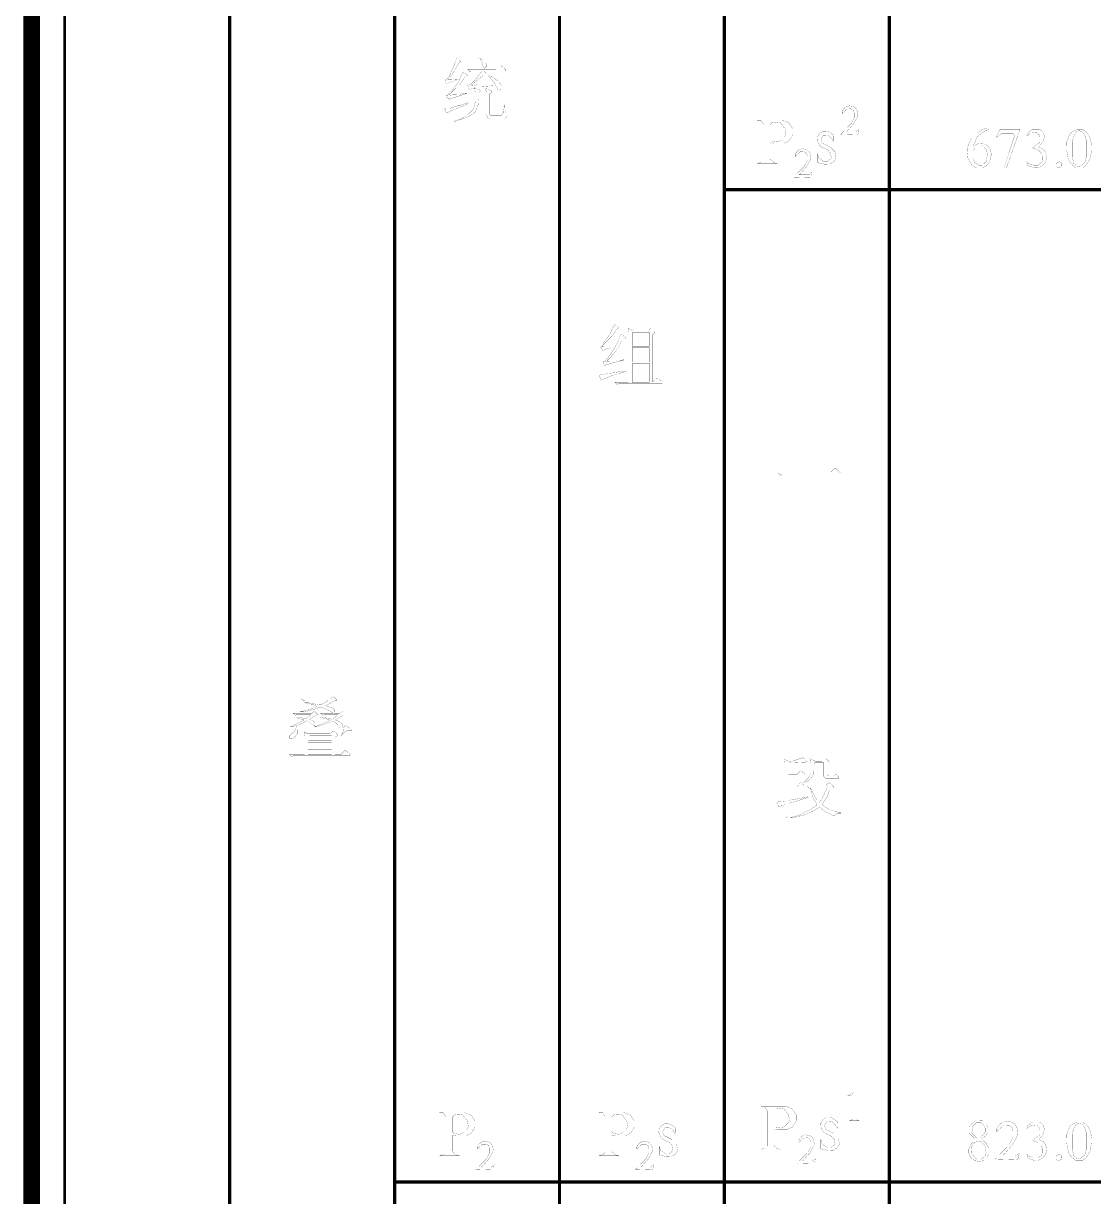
# Model space of a CAD drawing. Extents: x 94 to 452, y -72 to 1042.
# Drawn here: x 93.7 to 158.6, y 556.2 to 627.4 of the extents above; entities that cross this region are included whole.
import ezdxf

# ---------------------------------------------------------------- set-up
doc = ezdxf.new("R2010")
doc.units = 0
doc.header["$MEASUREMENT"] = 0
doc.layers.add('TREE_LAYER', color=7, linetype='Continuous')

msp = doc.modelspace()

# ---------------------------------------------------------------- linework, layer by layer
at = {"layer": 'TREE_LAYER'}
for points, const_width, elevation in [([(94.22612, 93.001716), (94.22612, 848.485862), (94.22612, 908.832322), (94.22612, 995.005583), (94.22612, 1005.005583), (94.22612, 1017.005583), (126.22612, 1017.005583), (146.22612, 1017.005583), (186.22612, 1017.005583), (191.22612, 1017.005583), (206.22612, 1017.005583), (211.22612, 1017.005583), (221.22612, 1017.005583), (399.22612, 1017.005583), (409.22612, 1017.005583), (451.22612, 1017.005583), (451.22612, 995.005583), (451.22612, 11.113007)], 1, 2891.008799), ([(96.22612, 848.485862), (96.22612, 93.001716)], 0.15, 2875.008799), ([(106.22612, 848.485862), (106.22612, 324.946668)], 0.2, 523.539193), ([(116.22612, 848.485862), (116.22612, 557.107476)], 0.2, 291.378386), ([(126.22612, 738.158952), (126.22612, 557.107476)], 0.2, 181.051476), ([(136.22612, 677.817993), (136.22612, 617.294139)], 0.2, 60.523854), ([(146.22612, 677.817993), (146.22612, 617.294139)], 0.2, 60.523854), ([(146.22612, 677.817993), (146.22612, 617.294139)], 0.2, 60.523854), ([(119.989253, 625.295582), (119.816704, 624.793622), (119.738272, 624.636759), (119.534351, 624.166171), (119.393174, 623.993622), (119.283371, 623.962249), (119.361802, 623.742641), (120.114743, 623.993622), (119.628469, 623.962249), (119.550037, 623.962249), (119.487292, 623.962249), (119.487292, 623.962249), (119.534351, 624.087739), (119.738272, 624.323033), (120.114743, 624.966171), (120.240233, 625.044602), (120.240233, 625.091661), (120.114743, 625.170092), (119.989253, 625.295582), (119.989253, 625.295582)], 0.01, 126), ([(122.671606, 624.84068), (122.624547, 624.84068), (122.373567, 624.5897), (120.663763, 624.5897), (120.789253, 624.46421), (120.820625, 624.46421), (120.867684, 624.495582), (121.526508, 624.495582), (121.526508, 624.495582), (121.071606, 623.91519), (120.899057, 623.742641), (120.663763, 623.617151), (120.742194, 623.366171), (120.836312, 623.413229), (121.150037, 623.491661), (121.197096, 623.491661), (121.212782, 623.507347), (121.353959, 623.507347), (121.369645, 623.523033), (121.416704, 623.523033), (121.416704, 623.523033), (121.463763, 623.523033), (121.463763, 623.523033), (121.573567, 623.53872), (121.573567, 623.53872), (121.620625, 623.53872), (121.620625, 623.53872), (121.730429, 623.554406), (121.777488, 623.554406), (121.840233, 623.554406), (121.950037, 623.570092), (121.997096, 623.570092), (121.997096, 623.585778), (122.35788, 623.617151), (122.373567, 623.601465), (122.467684, 623.444602), (122.499057, 623.334798), (122.546116, 623.287739), (122.577488, 623.287739), (122.702978, 623.444602), (122.702978, 623.617151), (122.624547, 623.742641), (122.483371, 623.899504), (122.295135, 624.04068), (122.091214, 624.166171), (122.028469, 624.181857), (121.934351, 624.213229), (121.918665, 624.213229), (122.075527, 624.009308), (122.295135, 623.742641), (122.342194, 623.66421), (122.326508, 623.66421), (121.244155, 623.66421), (121.244155, 623.66421), (121.165723, 623.648523), (120.946116, 623.617151), (120.914743, 623.617151), (120.914743, 623.632837), (120.914743, 623.66421), (121.259841, 623.962249), (121.604939, 624.244602), (121.699057, 624.33872), (121.793174, 624.33872), (121.620625, 624.495582), (121.636312, 624.495582), (122.953959, 624.495582), (122.953959, 624.5897), (122.671606, 624.84068), (122.671606, 624.84068)], 0.01, 126), ([(121.338272, 625.295582), (121.322586, 625.295582), (121.416704, 625.201465), (121.526508, 625.028916), (121.542194, 624.981857), (121.573567, 624.84068), (121.667684, 624.668131), (121.699057, 624.668131), (121.824547, 624.793622), (121.824547, 624.872053), (121.824547, 624.887739), (121.746116, 624.997543), (121.573567, 625.170092), (121.338272, 625.295582), (121.338272, 625.295582)], 0.01, 126), ([(120.365723, 624.417151), (120.365723, 624.417151), (120.334351, 624.354406), (120.114743, 623.868131), (119.942194, 623.617151), (119.691214, 623.287739), (119.534351, 623.11519), (119.534351, 623.083818), (119.644155, 623.162249), (120.208861, 623.711269), (120.491214, 624.119112), (120.585331, 624.213229), (120.663763, 624.244602), (120.459841, 624.370092), (120.365723, 624.417151), (120.365723, 624.417151)], 0.01, 126), ([(121.087292, 623.460288), (121.071606, 623.460288), (121.071606, 623.428916), (121.118665, 623.224994), (121.118665, 622.613229), (121.040233, 622.268131), (121.040233, 622.236759), (120.946116, 622.111269), (120.726508, 621.891661), (120.491214, 621.734798), (120.240233, 621.609308), (119.863763, 621.483818), (119.863763, 621.452445), (119.910822, 621.452445), (120.397096, 621.609308), (120.5069, 621.656367), (120.726508, 621.734798), (120.993174, 621.907347), (121.118665, 622.032837), (121.197096, 622.1897), (121.291214, 622.44068), (121.3069, 622.644602), (121.3069, 622.660288), (121.3069, 622.707347), (121.3069, 622.707347), (121.322586, 622.801465), (121.322586, 622.86421), (121.322586, 623.209308), (121.448076, 623.287739), (121.448076, 623.287739), (121.448076, 623.334798), (121.087292, 623.460288), (121.087292, 623.460288)], 0.01, 126), ([(121.746116, 623.460288), (121.746116, 623.460288), (121.746116, 623.428916), (121.793174, 623.177935), (121.793174, 621.860288), (121.871606, 621.656367), (121.98141, 621.609308), (122.875527, 621.609308), (122.891214, 621.624994), (123.001018, 621.687739), (123.079449, 621.781857), (123.079449, 621.860288), (122.953959, 621.985778), (122.922586, 622.111269), (122.922586, 622.409308), (122.875527, 622.409308), (122.875527, 622.31519), (122.828469, 622.032837), (122.828469, 621.985778), (122.750037, 621.860288), (122.671606, 621.781857), (122.075527, 621.781857), (121.997096, 621.860288), (121.997096, 623.11519), (122.122586, 623.24068), (122.122586, 623.287739), (121.918665, 623.366171), (121.746116, 623.460288), (121.746116, 623.460288)], 0.01, 126), ([(120.695135, 622.581857), (120.208861, 622.409308), (120.099057, 622.409308), (119.58141, 622.236759), (119.393174, 622.236759), (119.236312, 622.205386), (119.314743, 622.111269), (119.361802, 621.970092), (119.361802, 621.954406), (119.644155, 622.079896), (119.863763, 622.158327), (120.648076, 622.503425), (120.695135, 622.534798), (120.695135, 622.581857), (120.695135, 622.581857)], 0.01, 126), ([(120.569645, 623.162249), (120.177488, 623.083818), (119.989253, 623.083818), (119.989253, 623.068131), (119.848076, 623.068131), (119.848076, 623.052445), (119.801018, 623.052445), (119.659841, 623.036759), (119.612782, 623.036759), (119.487292, 623.083818), (119.440233, 623.036759), (119.361802, 623.036759), (119.361802, 623.036759), (119.408861, 622.911269), (119.534351, 622.785778), (120.522586, 623.11519), (120.569645, 623.11519), (120.569645, 623.162249), (120.569645, 623.162249)], 0.01, 126), ([(144.024165, 622.346606), (143.799851, 622.38739), (143.585733, 622.316018), (143.442988, 622.183469), (143.36142, 622.030528), (143.36142, 621.918371), (143.667302, 622.193665), (143.912008, 622.203861), (144.044557, 622.112096), (144.095537, 621.918371), (144.095537, 621.663469), (143.922204, 621.326998), (143.279851, 620.664253), (144.258675, 620.633665), (144.340243, 620.715234), (144.370831, 620.939547), (144.187302, 620.796802), (143.667302, 620.796802), (143.606126, 620.796802), (144.044557, 621.286214), (144.258675, 621.663469), (144.289263, 621.755234), (144.319851, 621.846998), (144.319851, 621.86739), (144.299459, 621.948959), (144.268871, 622.081508), (144.258675, 622.122292), (144.187302, 622.234449), (144.177106, 622.244645), (144.024165, 622.346606), (144.024165, 622.346606)], 0.01, 151), ([(139.705733, 621.526998), (138.231224, 621.526998), (138.231224, 621.495626), (138.450831, 621.495626), (138.607694, 621.244645), (138.607694, 619.111312), (138.482204, 618.985822), (138.231224, 618.891704), (139.407694, 618.891704), (139.235145, 618.938763), (138.984165, 619.158371), (138.984165, 620.115234), (139.078282, 620.146606), (139.219459, 620.115234), (139.831224, 620.115234), (140.113577, 620.240724), (140.286126, 620.476018), (140.364557, 620.648567), (140.364557, 620.993665), (140.129263, 621.354449), (139.705733, 621.526998), (139.705733, 621.526998)], 0.01, 151), ([(139.344949, 621.401508), (139.376322, 621.401508), (139.501812, 621.385822), (139.611616, 621.370136), (139.627302, 621.354449), (139.909655, 620.993665), (139.956714, 620.67994), (139.956714, 620.648567), (139.862596, 620.491704), (139.690047, 620.319155), (139.454753, 620.193665), (139.109655, 620.240724), (138.984165, 620.366214), (138.984165, 621.244645), (139.109655, 621.370136), (139.344949, 621.401508), (139.344949, 621.401508)], 0.01, 151), ([(142.365341, 620.852489), (142.224165, 620.852489), (141.988871, 620.711312), (141.86338, 620.491704), (141.847694, 620.303469), (141.988871, 619.989743), (142.145733, 619.864253), (142.475145, 619.723077), (142.66338, 619.503469), (142.710439, 619.20543), (142.490831, 619.032881), (142.459459, 618.985822), (142.28691, 618.985822), (141.941812, 619.236802), (141.86338, 619.487783), (141.86338, 618.938763), (142.302596, 618.844645), (142.616322, 618.860332), (142.851616, 618.985822), (142.992792, 619.221116), (142.914361, 619.613273), (142.647694, 619.87994), (142.145733, 620.13092), (142.082988, 620.350528), (142.224165, 620.601508), (142.490831, 620.617194), (142.66338, 620.476018), (142.867302, 620.193665), (142.851616, 620.601508), (142.53789, 620.80543), (142.365341, 620.852489), (142.365341, 620.852489)], 0.01, 151), ([(152.310591, 620.952738), (151.994905, 621.00764), (151.541963, 620.733131), (151.212552, 620.403719), (151.03412, 620.088033), (150.938042, 619.717444), (150.992944, 619.195876), (151.212552, 618.797836), (151.500787, 618.619405), (151.843924, 618.619405), (152.00863, 618.688033), (152.214512, 618.839013), (152.324316, 619.058621), (152.392944, 619.374307), (152.392944, 619.497836), (152.351767, 619.744895), (152.241963, 619.88215), (152.173336, 619.964503), (152.077258, 620.046856), (151.926277, 620.088033), (151.679218, 620.115484), (151.473336, 620.033131), (151.322356, 619.937052), (151.349807, 620.060582), (151.541963, 620.486072), (151.555689, 620.499797), (151.843924, 620.746856), (152.090983, 620.911562), (152.090983, 620.911562), (152.310591, 620.925287), (152.310591, 620.952738), (152.310591, 620.952738)], 0.01, 167), ([(154.136081, 620.952738), (152.928238, 620.952738), (152.70863, 620.486072), (152.70863, 620.486072), (152.736081, 620.444895), (152.85961, 620.595876), (153.038042, 620.70568), (153.724316, 620.70568), (153.83412, 620.623327), (153.175297, 618.633131), (153.175297, 618.619405), (153.326277, 618.619405), (154.136081, 620.939013), (154.136081, 620.952738), (154.136081, 620.952738)], 0.01, 167), ([(155.330199, 620.952738), (154.890983, 620.952738), (154.589022, 620.70568), (154.561571, 620.554699), (154.80863, 620.733131), (155.138042, 620.774307), (155.275297, 620.664503), (155.35765, 620.486072), (155.35765, 620.184111), (155.23412, 620.074307), (155.069414, 619.950778), (154.890983, 619.827248), (155.247846, 619.717444), (155.440003, 619.525287), (155.50863, 619.319405), (155.50863, 619.086072), (155.467454, 618.948817), (155.23412, 618.784111), (154.973336, 618.784111), (154.712552, 618.866464), (154.561571, 618.989993), (154.589022, 618.811562), (154.712552, 618.715484), (155.041963, 618.619405), (155.261571, 618.633131), (155.50863, 618.75666), (155.618434, 618.893915), (155.700787, 619.017444), (155.728238, 619.099797), (155.769414, 619.319405), (155.687061, 619.566464), (155.563532, 619.758621), (155.289022, 619.88215), (155.577258, 620.266464), (155.618434, 620.527248), (155.577258, 620.719405), (155.50863, 620.842934), (155.330199, 620.952738), (155.330199, 620.952738)], 0.01, 167), ([(157.938042, 620.952738), (157.60863, 620.952738), (157.33412, 620.815484), (157.18314, 620.70568), (157.087061, 620.486072), (156.990983, 620.239013), (156.977258, 619.909601), (156.977258, 619.689993), (157.087061, 619.086072), (157.265493, 618.839013), (157.526277, 618.619405), (157.938042, 618.619405), (157.938042, 618.619405), (158.075297, 618.715484), (158.226277, 618.893915), (158.404709, 619.195876), (158.445885, 619.45666), (158.487061, 619.676268), (158.487061, 619.786072), (158.487061, 619.978229), (158.418434, 620.362542), (158.294905, 620.637052), (158.15765, 620.815484), (157.938042, 620.952738), (157.938042, 620.952738)], 0.01, 167), ([(157.718434, 620.870385), (157.745885, 620.870385), (157.965493, 620.788033), (158.075297, 620.595876), (158.15765, 620.30764), (158.15765, 619.264503), (158.075297, 618.948817), (157.745885, 618.701758), (157.60863, 618.729209), (157.416473, 618.880189), (157.306669, 619.30568), (157.306669, 620.197836), (157.389022, 620.513523), (157.498826, 620.733131), (157.649807, 620.85666), (157.718434, 620.870385), (157.718434, 620.870385)], 0.01, 167), ([(141.176322, 619.746606), (140.952008, 619.78739), (140.73789, 619.716018), (140.595145, 619.583469), (140.513577, 619.430528), (140.513577, 619.318371), (140.819459, 619.593665), (141.064165, 619.603861), (141.196714, 619.512096), (141.247694, 619.318371), (141.247694, 619.063469), (141.074361, 618.726998), (140.432008, 618.064253), (141.410831, 618.033665), (141.4924, 618.115234), (141.522988, 618.339547), (141.339459, 618.196802), (140.819459, 618.196802), (140.758282, 618.196802), (141.196714, 618.686214), (141.410831, 619.063469), (141.44142, 619.155234), (141.472008, 619.246998), (141.472008, 619.26739), (141.451616, 619.348959), (141.421028, 619.481508), (141.410831, 619.522292), (141.339459, 619.634449), (141.329263, 619.644645), (141.176322, 619.746606), (141.176322, 619.746606)], 0.01, 151), ([(151.500787, 619.923327), (151.569414, 619.991954), (151.843924, 619.991954), (152.063532, 619.786072), (152.173336, 619.511562), (152.104709, 619.017444), (151.843924, 618.770385), (151.679218, 618.770385), (151.418434, 618.935091), (151.294905, 619.195876), (151.294905, 619.662542), (151.432159, 619.854699), (151.500787, 619.923327), (151.500787, 619.923327)], 0.01, 167), ([(156.63412, 618.948817), (156.524316, 618.989993), (156.414512, 618.948817), (156.332159, 618.866464), (156.332159, 618.688033), (156.441963, 618.619405), (156.63412, 618.660582), (156.661571, 618.75666), (156.661571, 618.770385), (156.661571, 618.880189), (156.63412, 618.948817), (156.63412, 618.948817)], 0.01, 167), ([(136.22612, 617.294139), (136.22612, 557.107476)], 0.2, 60.186663), ([(136.22612, 617.294139), (146.22612, 617.294139)], 0.2, 10), ([(146.22612, 617.294139), (146.22612, 557.107476)], 0.2, 60.186663), ([(146.22612, 617.294139), (146.22612, 557.107476)], 0.2, 60.186663), ([(146.22612, 617.294139), (166.22612, 617.294139)], 0.2, 20), ([(129.545538, 609.109698), (129.545538, 609.109698), (129.514165, 609.046953), (129.294557, 608.560679), (129.122008, 608.309698), (128.871028, 607.980286), (128.698479, 607.807737), (128.698479, 607.760679), (128.714165, 607.776365), (128.729852, 607.760679), (128.792597, 607.603816), (128.871028, 607.556757), (129.043577, 607.635188), (129.231812, 607.666561), (129.294557, 607.682247), (129.32593, 607.682247), (129.357303, 607.697933), (129.388675, 607.697933), (129.435734, 607.697933), (129.467106, 607.697933), (129.498479, 607.71362), (129.529852, 607.71362), (129.561224, 607.729306), (129.57691, 607.71362), (129.169067, 607.101855), (128.965146, 606.866561), (128.871028, 606.850875), (128.949459, 606.631267), (129.372989, 606.772443), (129.969067, 606.91362), (129.984753, 606.91362), (130.031812, 606.929306), (130.12593, 606.929306), (130.12593, 606.976365), (130.063185, 606.976365), (130.063185, 606.960679), (129.937695, 606.960679), (129.937695, 606.960679), (129.87495, 606.960679), (129.87495, 606.944992), (129.749459, 606.944992), (129.749459, 606.944992), (129.686714, 606.944992), (129.671028, 606.929306), (129.623969, 606.929306), (129.608283, 606.929306), (129.498479, 606.929306), (129.482793, 606.91362), (129.106322, 606.897933), (129.106322, 606.882247), (129.090636, 606.897933), (129.310244, 607.117541), (129.623969, 607.509698), (129.87495, 607.886169), (130.00044, 608.137149), (130.12593, 608.262639), (130.25142, 608.262639), (130.25142, 608.309698), (130.047499, 608.482247), (129.922008, 608.51362), (129.796518, 608.137149), (129.592597, 607.744992), (129.57691, 607.760679), (129.043577, 607.760679), (129.043577, 607.776365), (128.792597, 607.792051), (128.761224, 607.807737), (128.823969, 607.83911), (129.388675, 608.403816), (129.671028, 608.811659), (129.749459, 608.905777), (129.827891, 608.937149), (129.639655, 609.062639), (129.545538, 609.109698), (129.545538, 609.109698)], 0.01, 127), ([(130.37691, 608.89009), (130.37691, 608.89009), (130.37691, 608.874404), (130.423969, 608.623424), (130.423969, 605.643031), (130.408283, 605.627345), (129.57691, 605.627345), (129.702401, 605.501855), (129.749459, 605.501855), (129.796518, 605.548914), (132.463185, 605.548914), (132.463185, 605.627345), (132.180832, 605.878326), (132.133773, 605.878326), (131.882793, 605.643031), (131.882793, 605.643031), (131.882793, 608.51362), (132.008283, 608.63911), (132.008283, 608.686169), (131.804361, 608.89009), (131.757303, 608.89009), (131.584753, 608.733228), (130.706322, 608.733228), (130.37691, 608.89009), (130.37691, 608.89009)], 0.01, 127), ([(130.659263, 608.63911), (130.67495, 608.63911), (131.663185, 608.63911), (131.678871, 608.63911), (131.678871, 607.807737), (131.663185, 607.807737), (130.627891, 607.807737), (130.627891, 607.807737), (130.627891, 608.607737), (130.659263, 608.63911), (130.659263, 608.63911)], 0.01, 127), ([(130.627891, 607.71362), (130.627891, 607.729306), (131.663185, 607.729306), (131.678871, 607.71362), (131.678871, 606.850875), (131.663185, 606.850875), (130.627891, 606.850875), (130.627891, 606.850875), (130.627891, 607.71362), (130.627891, 607.71362)], 0.01, 127), ([(130.204361, 606.301855), (130.110244, 606.301855), (129.859263, 606.254796), (129.827891, 606.254796), (129.545538, 606.207737), (129.514165, 606.192051), (129.231812, 606.160679), (129.20044, 606.144992), (128.933773, 606.097933), (128.902401, 606.097933), (128.620048, 606.050875), (128.620048, 606.050875), (128.729852, 605.784208), (128.745538, 605.752835), (129.278871, 605.972443), (129.953381, 606.192051), (129.969067, 606.207737), (130.204361, 606.254796), (130.204361, 606.301855), (130.204361, 606.301855)], 0.01, 127), ([(130.627891, 606.756757), (130.627891, 606.756757), (131.663185, 606.756757), (131.678871, 606.756757), (131.678871, 605.643031), (131.663185, 605.627345), (130.627891, 605.627345), (130.627891, 605.643031), (130.627891, 606.756757), (130.627891, 606.756757)], 0.01, 127), ([(142.961161, 600.410099), (142.914102, 600.410099), (142.631749, 600.11206), (139.494494, 600.11206), (139.619984, 599.986569), (139.651357, 599.986569), (139.698416, 600.033628), (143.290572, 600.033628), (143.290572, 600.11206), (143.13371, 600.23755), (142.961161, 600.410099), (142.961161, 600.410099)], 0.01, 124), ([(112.535178, 586.552353), (112.488119, 586.552353), (112.31557, 586.426863), (110.574394, 586.426863), (110.699884, 586.301372), (110.731257, 586.301372), (110.778315, 586.348431), (112.19008, 586.348431), (112.19008, 586.332745), (112.111649, 586.254314), (111.750865, 586.050392), (111.594002, 586.066078), (111.01361, 586.175882), (110.778315, 586.175882), (111.170472, 586.097451), (111.201845, 586.097451), (111.468512, 586.003333), (111.594002, 586.003333), (111.609688, 586.003333), (111.452825, 585.924902), (110.997923, 585.752353), (110.982237, 585.752353), (110.480276, 585.626863), (110.71557, 585.626863), (110.950865, 585.673921), (111.39008, 585.799412), (111.782237, 585.924902), (112.409688, 585.626863), (112.488119, 585.548431), (112.488119, 585.548431), (111.735178, 585.548431), (111.860668, 585.422941), (111.907727, 585.422941), (111.954786, 585.47), (112.770472, 585.47), (112.786159, 585.454314), (112.644982, 585.328823), (112.456747, 585.171961), (112.299884, 585.219019), (112.19008, 585.234706), (111.892041, 585.297451), (111.703806, 585.297451), (112.237139, 585.171961), (112.31557, 585.124902), (111.907727, 584.92098), (111.358708, 584.717059), (111.499884, 584.717059), (112.488119, 585.04647), (112.660668, 584.968039), (112.943021, 584.67), (112.943021, 584.67), (110.307727, 584.67), (110.292041, 584.701372), (110.276355, 584.779804), (110.276355, 584.811176), (110.292041, 584.811176), (110.386159, 584.842549), (110.668512, 584.952353), (110.903806, 585.093529), (111.280276, 584.842549), (111.358708, 584.79549), (111.405766, 584.842549), (111.405766, 584.968039), (111.280276, 585.093529), (111.044982, 585.171961), (111.044982, 585.171961), (111.421453, 585.407255), (111.578315, 585.47), (111.358708, 585.673921), (111.233217, 585.548431), (110.072433, 585.548431), (110.197923, 585.422941), (110.229296, 585.422941), (110.276355, 585.47), (111.1391, 585.47), (111.154786, 585.454314), (110.856747, 585.219019), (110.354786, 585.297451), (110.276355, 585.297451), (110.354786, 585.250392), (110.71557, 585.140588), (110.731257, 585.124902), (109.899884, 584.717059), (109.994002, 584.717059), (110.229296, 584.79549), (110.229296, 584.79549), (110.229296, 584.67), (110.150865, 584.419019), (109.978315, 584.293529), (109.852825, 584.168039), (109.852825, 584.042549), (109.899884, 583.99549), (109.994002, 583.99549), (110.103806, 584.042549), (110.244982, 584.183725), (110.323414, 584.293529), (110.323414, 584.528823), (110.307727, 584.575882), (110.307727, 584.591568), (113.11557, 584.591568), (113.162629, 584.54451), (112.99008, 584.215098), (113.037139, 584.215098), (113.131257, 584.340588), (113.366551, 584.497451), (113.617531, 584.497451), (113.617531, 584.54451), (113.523414, 584.638627), (113.288119, 584.79549), (113.241061, 584.79549), (113.11557, 584.67), (113.037139, 584.67), (113.037139, 584.685686), (113.084198, 584.842549), (113.005766, 584.952353), (112.880276, 585.04647), (112.629296, 585.124902), (112.629296, 585.140588), (112.692041, 585.171961), (113.11557, 585.422941), (113.288119, 585.422941), (113.084198, 585.626863), (113.037139, 585.626863), (112.911649, 585.548431), (112.550865, 585.548431), (112.535178, 585.564117), (112.582237, 585.626863), (112.582237, 585.752353), (112.456747, 585.877843), (112.080276, 585.971961), (112.033217, 586.003333), (112.61361, 586.301372), (112.7391, 586.301372), (112.7391, 586.348431), (112.535178, 586.552353), (112.535178, 586.552353)], 0.01, 125), ([(112.535178, 584.466078), (112.488119, 584.466078), (112.331257, 584.293529), (110.982237, 584.293529), (110.731257, 584.419019), (110.778315, 584.136666), (110.778315, 583.038627), (110.778315, 583.038627), (109.852825, 583.038627), (109.978315, 582.913137), (110.025374, 582.913137), (110.072433, 582.960196), (113.5391, 582.960196), (113.5391, 583.038627), (113.256747, 583.289608), (113.209688, 583.289608), (112.958708, 583.038627), (112.629296, 583.038627), (112.61361, 583.038627), (112.61361, 584.089608), (112.770472, 584.199412), (112.786159, 584.215098), (112.786159, 584.24647), (112.535178, 584.466078), (112.535178, 584.466078)], 0.01, 125), ([(111.060668, 584.199412), (111.076355, 584.215098), (112.409688, 584.215098), (112.409688, 584.199412), (112.409688, 583.885686), (112.409688, 583.87), (110.997923, 583.87), (110.982237, 583.885686), (110.982237, 584.12098), (111.060668, 584.199412), (111.060668, 584.199412)], 0.01, 125), ([(110.982237, 583.791568), (110.997923, 583.791568), (112.409688, 583.791568), (112.409688, 583.791568), (112.409688, 583.462157), (112.409688, 583.462157), (110.997923, 583.462157), (110.982237, 583.462157), (110.982237, 583.791568), (110.982237, 583.791568)], 0.01, 125), ([(110.982237, 583.368039), (110.997923, 583.368039), (112.409688, 583.368039), (112.409688, 583.368039), (112.409688, 583.038627), (112.409688, 583.038627), (110.997923, 583.038627), (110.982237, 583.038627), (110.982237, 583.368039), (110.982237, 583.368039)], 0.01, 125), ([(141.000376, 582.83755), (140.953318, 582.83755), (140.216063, 582.586569), (139.870965, 582.743432), (139.902337, 582.476766), (139.902337, 580.233628), (139.886651, 580.217942), (139.855278, 580.217942), (139.729788, 580.202256), (139.667043, 580.202256), (139.400376, 580.155197), (139.400376, 580.155197), (139.525867, 579.857158), (139.698416, 579.951275), (139.886651, 579.998334), (139.902337, 579.998334), (139.902337, 579.229707), (140.012141, 579.245393), (140.074886, 579.276766), (140.121945, 579.323824), (140.121945, 580.061079), (140.121945, 580.076766), (140.812141, 580.280687), (141.329788, 580.453236), (141.329788, 580.484609), (141.314102, 580.484609), (140.8592, 580.390491), (140.718023, 580.359119), (140.686651, 580.359119), (140.263121, 580.280687), (140.216063, 580.280687), (140.153318, 580.265001), (140.121945, 580.265001), (140.121945, 581.033628), (140.121945, 581.033628), (141.125867, 581.033628), (141.125867, 581.11206), (140.874886, 581.331668), (140.827827, 581.331668), (140.623906, 581.11206), (140.121945, 581.11206), (140.121945, 581.127746), (140.121945, 581.739511), (140.121945, 581.739511), (141.125867, 581.739511), (141.125867, 581.833628), (140.874886, 582.03755), (140.827827, 582.03755), (140.623906, 581.833628), (140.121945, 581.833628), (140.121945, 581.833628), (140.121945, 582.461079), (140.200376, 582.539511), (141.204298, 582.586569), (141.204298, 582.617942), (141.000376, 582.83755), (141.000376, 582.83755)], 0.01, 124), ([(141.423906, 582.790491), (141.40822, 582.790491), (141.40822, 582.759119), (141.455278, 582.508138), (141.455278, 581.943432), (141.376847, 581.708138), (141.282729, 581.582648), (141.031749, 581.331668), (141.125867, 581.331668), (141.267043, 581.425785), (141.439592, 581.566962), (141.580769, 581.739511), (141.627827, 581.865001), (141.627827, 581.943432), (141.6592, 582.100295), (141.6592, 582.492452), (141.706259, 582.539511), (142.239592, 582.539511), (142.255278, 582.539511), (142.255278, 581.708138), (142.380769, 581.582648), (143.13371, 581.582648), (143.165082, 581.61402), (143.165082, 581.661079), (143.00822, 581.833628), (142.961161, 581.833628), (142.882729, 581.739511), (142.537631, 581.739511), (142.4592, 581.833628), (142.4592, 582.41402), (142.58469, 582.539511), (142.58469, 582.586569), (142.380769, 582.790491), (142.33371, 582.790491), (142.161161, 582.617942), (141.753318, 582.617942), (141.423906, 582.790491), (141.423906, 582.790491)], 0.01, 124), ([(142.58469, 581.331668), (142.537631, 581.331668), (142.33371, 581.11206), (141.251357, 581.11206), (141.376847, 580.986569), (141.40822, 580.986569), (141.423906, 580.986569), (141.612141, 580.374805), (141.753318, 580.155197), (141.831749, 579.982648), (141.486651, 579.731668), (140.749396, 579.355197), (140.247435, 579.229707), (140.247435, 579.198334), (140.341553, 579.198334), (141.157239, 579.402256), (141.737631, 579.684609), (142.004298, 579.857158), (142.286651, 579.606177), (142.867043, 579.323824), (143.086651, 579.480687), (143.290572, 579.480687), (143.290572, 579.527746), (143.165082, 579.527746), (142.537631, 579.731668), (142.161161, 579.998334), (142.20822, 580.108138), (142.4592, 580.484609), (142.58469, 580.861079), (142.757239, 581.033628), (142.83567, 581.033628), (142.83567, 581.11206), (142.58469, 581.331668), (142.58469, 581.331668)], 0.01, 124), ([(141.455278, 581.033628), (141.455278, 581.033628), (142.443514, 581.033628), (142.4592, 581.033628), (142.33371, 580.782648), (142.129788, 580.327746), (141.988612, 580.155197), (141.957239, 580.155197), (141.831749, 580.280687), (141.721945, 580.468922), (141.455278, 580.986569), (141.423906, 581.002256), (141.455278, 581.033628), (141.455278, 581.033628)], 0.01, 124), ([(144.203868, 562.534928), (144.061123, 562.534928), (143.694064, 562.331007), (143.714456, 562.331007), (143.979554, 562.402379), (143.979554, 562.21885), (143.979554, 560.964732), (143.969358, 560.89336), (143.796025, 560.821987), (144.387397, 560.821987), (144.234456, 560.883164), (144.203868, 560.89336), (144.203868, 560.954536), (144.203868, 562.534928), (144.203868, 562.534928)], 0.01, 152), ([(139.916025, 561.715321), (138.441515, 561.715321), (138.441515, 561.683948), (138.661123, 561.683948), (138.817985, 561.432968), (138.817985, 559.299634), (138.692495, 559.174144), (138.441515, 559.080026), (139.617985, 559.080026), (139.445436, 559.127085), (139.194456, 559.346693), (139.194456, 560.303556), (139.288574, 560.334928), (139.42975, 560.303556), (140.041515, 560.303556), (140.323868, 560.429046), (140.496417, 560.66434), (140.574848, 560.836889), (140.574848, 561.181987), (140.339554, 561.542772), (139.916025, 561.715321), (139.916025, 561.715321)], 0.01, 152), ([(139.55524, 561.58983), (139.586613, 561.58983), (139.712103, 561.574144), (139.821907, 561.558458), (139.837593, 561.542772), (140.119946, 561.181987), (140.167005, 560.868262), (140.167005, 560.836889), (140.072887, 560.680026), (139.900338, 560.507477), (139.665044, 560.381987), (139.319946, 560.429046), (139.194456, 560.554536), (139.194456, 561.432968), (139.319946, 561.558458), (139.55524, 561.58983), (139.55524, 561.58983)], 0.01, 152), ([(120.44206, 561.337974), (118.96755, 561.337974), (118.96755, 561.306601), (119.187158, 561.306601), (119.344021, 561.055621), (119.344021, 558.922287), (119.218531, 558.796797), (118.96755, 558.70268), (120.144021, 558.70268), (119.971472, 558.749738), (119.720491, 558.969346), (119.720491, 559.926209), (119.814609, 559.957581), (119.955785, 559.926209), (120.56755, 559.926209), (120.849903, 560.051699), (121.022452, 560.286993), (121.100883, 560.459542), (121.100883, 560.80464), (120.865589, 561.165425), (120.44206, 561.337974), (120.44206, 561.337974)], 0.01, 151), ([(120.081276, 561.212483), (120.112648, 561.212483), (120.238138, 561.196797), (120.347942, 561.181111), (120.363629, 561.165425), (120.645981, 560.80464), (120.69304, 560.490915), (120.69304, 560.459542), (120.598923, 560.30268), (120.426374, 560.130131), (120.19108, 560.00464), (119.845981, 560.051699), (119.720491, 560.177189), (119.720491, 561.055621), (119.845981, 561.181111), (120.081276, 561.212483), (120.081276, 561.212483)], 0.01, 151), ([(130.105885, 561.337974), (128.631376, 561.337974), (128.631376, 561.306601), (128.850983, 561.306601), (129.007846, 561.055621), (129.007846, 558.922287), (128.882356, 558.796797), (128.631376, 558.70268), (129.807846, 558.70268), (129.635297, 558.749738), (129.384317, 558.969346), (129.384317, 559.926209), (129.478434, 559.957581), (129.619611, 559.926209), (130.231376, 559.926209), (130.513729, 560.051699), (130.686278, 560.286993), (130.764709, 560.459542), (130.764709, 560.80464), (130.529415, 561.165425), (130.105885, 561.337974), (130.105885, 561.337974)], 0.01, 151), ([(129.745101, 561.212483), (129.776474, 561.212483), (129.901964, 561.196797), (130.011768, 561.181111), (130.027454, 561.165425), (130.309807, 560.80464), (130.356866, 560.490915), (130.356866, 560.459542), (130.262748, 560.30268), (130.090199, 560.130131), (129.854905, 560.00464), (129.509807, 560.051699), (129.384317, 560.177189), (129.384317, 561.055621), (129.509807, 561.181111), (129.745101, 561.212483), (129.745101, 561.212483)], 0.01, 151), ([(132.765493, 560.663464), (132.624317, 560.663464), (132.389023, 560.522287), (132.263532, 560.30268), (132.247846, 560.114444), (132.389023, 559.800719), (132.545885, 559.675229), (132.875297, 559.534052), (133.063532, 559.314444), (133.110591, 559.016405), (132.890983, 558.843856), (132.859611, 558.796797), (132.687062, 558.796797), (132.341964, 559.047778), (132.263532, 559.298758), (132.263532, 558.749738), (132.702748, 558.655621), (133.016474, 558.671307), (133.251768, 558.796797), (133.392944, 559.032091), (133.314513, 559.424248), (133.047846, 559.690915), (132.545885, 559.941895), (132.48314, 560.161503), (132.624317, 560.412483), (132.890983, 560.42817), (133.063532, 560.286993), (133.267454, 560.00464), (133.251768, 560.412483), (132.938042, 560.616405), (132.765493, 560.663464), (132.765493, 560.663464)], 0.01, 151), ([(142.575633, 561.040811), (142.434456, 561.040811), (142.199162, 560.899634), (142.073672, 560.680026), (142.057985, 560.491791), (142.199162, 560.178066), (142.356025, 560.052575), (142.685436, 559.911399), (142.873672, 559.691791), (142.920731, 559.393752), (142.701123, 559.221203), (142.66975, 559.174144), (142.497201, 559.174144), (142.152103, 559.425124), (142.073672, 559.676105), (142.073672, 559.127085), (142.512887, 559.032968), (142.826613, 559.048654), (143.061907, 559.174144), (143.203084, 559.409438), (143.124652, 559.801595), (142.857985, 560.068262), (142.356025, 560.319242), (142.29328, 560.53885), (142.434456, 560.78983), (142.701123, 560.805517), (142.873672, 560.66434), (143.077593, 560.381987), (143.061907, 560.78983), (142.748182, 560.993752), (142.575633, 561.040811), (142.575633, 561.040811)], 0.01, 152), ([(151.871375, 560.823053), (151.473336, 560.836778), (151.185101, 560.61717), (151.075297, 560.438739), (151.075297, 560.068151), (151.445885, 559.683837), (151.185101, 559.409327), (151.047846, 559.121092), (151.047846, 558.860308), (151.171375, 558.572072), (151.404709, 558.407366), (151.706669, 558.352465), (151.981179, 558.434817), (152.132159, 558.585798), (152.241963, 558.777955), (152.241963, 559.189719), (152.104709, 559.436778), (151.85765, 559.697563), (152.200787, 560.095602), (152.200787, 560.425014), (152.104709, 560.603445), (151.871375, 560.836778), (151.871375, 560.823053)], 0.01, 167), ([(151.500787, 560.713249), (151.514512, 560.726974), (151.761571, 560.726974), (151.953728, 560.575994), (151.967454, 560.521092), (152.036081, 560.370112), (152.036081, 560.136778), (151.747846, 559.779916), (151.514512, 559.779916), (151.226277, 560.081876), (151.294905, 560.507366), (151.500787, 560.713249), (151.500787, 560.713249)], 0.01, 167), ([(153.628238, 560.754425), (153.326277, 560.809327), (153.038042, 560.713249), (152.845885, 560.534817), (152.736081, 560.328935), (152.736081, 560.177955), (153.147846, 560.548543), (153.477258, 560.562268), (153.655689, 560.438739), (153.724316, 560.177955), (153.724316, 559.834817), (153.490983, 559.381876), (152.626277, 558.489719), (153.943924, 558.448543), (154.053728, 558.558347), (154.094905, 558.860308), (153.847846, 558.668151), (153.147846, 558.668151), (153.065493, 558.668151), (153.655689, 559.326974), (153.943924, 559.834817), (153.985101, 559.958347), (154.026277, 560.081876), (154.026277, 560.109327), (153.998826, 560.219131), (153.95765, 560.397563), (153.943924, 560.452465), (153.847846, 560.603445), (153.83412, 560.61717), (153.628238, 560.754425), (153.628238, 560.754425)], 0.01, 167), ([(155.330199, 560.754425), (154.890983, 560.754425), (154.589022, 560.507366), (154.561571, 560.356386), (154.80863, 560.534817), (155.138042, 560.575994), (155.275297, 560.46619), (155.35765, 560.287759), (155.35765, 559.985798), (155.23412, 559.875994), (155.069414, 559.752465), (154.890983, 559.628935), (155.247846, 559.519131), (155.440003, 559.326974), (155.50863, 559.121092), (155.50863, 558.887759), (155.467454, 558.750504), (155.23412, 558.585798), (154.973336, 558.585798), (154.712552, 558.668151), (154.561571, 558.79168), (154.589022, 558.613249), (154.712552, 558.51717), (155.041963, 558.421092), (155.261571, 558.434817), (155.50863, 558.558347), (155.618434, 558.695602), (155.700787, 558.819131), (155.728238, 558.901484), (155.769414, 559.121092), (155.687061, 559.368151), (155.563532, 559.560308), (155.289022, 559.683837), (155.577258, 560.068151), (155.618434, 560.328935), (155.577258, 560.521092), (155.50863, 560.644621), (155.330199, 560.754425), (155.330199, 560.754425)], 0.01, 167), ([(157.938042, 560.754425), (157.60863, 560.754425), (157.33412, 560.61717), (157.18314, 560.507366), (157.087061, 560.287759), (156.990983, 560.0407), (156.977258, 559.711288), (156.977258, 559.49168), (157.087061, 558.887759), (157.265493, 558.6407), (157.526277, 558.421092), (157.938042, 558.421092), (157.938042, 558.421092), (158.075297, 558.51717), (158.226277, 558.695602), (158.404709, 558.997563), (158.445885, 559.258347), (158.487061, 559.477955), (158.487061, 559.587759), (158.487061, 559.779916), (158.418434, 560.164229), (158.294905, 560.438739), (158.15765, 560.61717), (157.938042, 560.754425), (157.938042, 560.754425)], 0.01, 167), ([(157.718434, 560.672072), (157.745885, 560.672072), (157.965493, 560.589719), (158.075297, 560.397563), (158.15765, 560.109327), (158.15765, 559.06619), (158.075297, 558.750504), (157.745885, 558.503445), (157.60863, 558.530896), (157.416473, 558.681876), (157.306669, 559.107366), (157.306669, 559.999523), (157.389022, 560.31521), (157.498826, 560.534817), (157.649807, 560.658347), (157.718434, 560.672072), (157.718434, 560.672072)], 0.01, 167), ([(141.386613, 559.934928), (141.162299, 559.975713), (140.948182, 559.90434), (140.805436, 559.771791), (140.723868, 559.61885), (140.723868, 559.506693), (141.02975, 559.781987), (141.274456, 559.792183), (141.407005, 559.700419), (141.457985, 559.506693), (141.457985, 559.251791), (141.284652, 558.915321), (140.642299, 558.252575), (141.621123, 558.221987), (141.702691, 558.303556), (141.73328, 558.52787), (141.54975, 558.385124), (141.02975, 558.385124), (140.968574, 558.385124), (141.407005, 558.874536), (141.621123, 559.251791), (141.651711, 559.343556), (141.682299, 559.435321), (141.682299, 559.455713), (141.661907, 559.537281), (141.631319, 559.66983), (141.621123, 559.710615), (141.54975, 559.822772), (141.539554, 559.832968), (141.386613, 559.934928), (141.386613, 559.934928)], 0.01, 152), ([(121.912648, 559.557581), (121.688334, 559.598366), (121.474217, 559.526993), (121.331472, 559.394444), (121.249903, 559.241503), (121.249903, 559.129346), (121.555785, 559.40464), (121.800491, 559.414836), (121.93304, 559.323072), (121.984021, 559.129346), (121.984021, 558.874444), (121.810687, 558.537974), (121.168334, 557.875229), (122.147158, 557.84464), (122.228727, 557.926209), (122.259315, 558.150523), (122.075785, 558.007778), (121.555785, 558.007778), (121.494609, 558.007778), (121.93304, 558.497189), (122.147158, 558.874444), (122.177746, 558.966209), (122.208334, 559.057974), (122.208334, 559.078366), (122.187942, 559.159934), (122.157354, 559.292483), (122.147158, 559.333268), (122.075785, 559.445425), (122.065589, 559.455621), (121.912648, 559.557581), (121.912648, 559.557581)], 0.01, 151), ([(131.576474, 559.557581), (131.35216, 559.598366), (131.138042, 559.526993), (130.995297, 559.394444), (130.913729, 559.241503), (130.913729, 559.129346), (131.219611, 559.40464), (131.464317, 559.414836), (131.596866, 559.323072), (131.647846, 559.129346), (131.647846, 558.874444), (131.474513, 558.537974), (130.83216, 557.875229), (131.810983, 557.84464), (131.892552, 557.926209), (131.92314, 558.150523), (131.739611, 558.007778), (131.219611, 558.007778), (131.158434, 558.007778), (131.596866, 558.497189), (131.810983, 558.874444), (131.841572, 558.966209), (131.87216, 559.057974), (131.87216, 559.078366), (131.851768, 559.159934), (131.821179, 559.292483), (131.810983, 559.333268), (131.739611, 559.445425), (131.729415, 559.455621), (131.576474, 559.557581), (131.576474, 559.557581)], 0.01, 151), ([(151.651767, 559.601484), (151.85765, 559.519131), (152.022356, 559.299523), (152.090983, 558.901484), (152.022356, 558.668151), (151.775297, 558.489719), (151.541963, 558.489719), (151.390983, 558.599523), (151.212552, 558.860308), (151.185101, 559.203445), (151.294905, 559.409327), (151.418434, 559.519131), (151.528238, 559.574033), (151.651767, 559.601484)], 0.01, 167), ([(156.63412, 558.750504), (156.524316, 558.79168), (156.414512, 558.750504), (156.332159, 558.668151), (156.332159, 558.489719), (156.441963, 558.421092), (156.63412, 558.462268), (156.661571, 558.558347), (156.661571, 558.572072), (156.661571, 558.681876), (156.63412, 558.750504), (156.63412, 558.750504)], 0.01, 167), ([(116.22612, 557.107476), (116.22612, 324.946668)], 0.2, 232.160807), ([(116.22612, 557.107476), (126.22612, 557.107476)], 0.2, 10), ([(126.22612, 557.107476), (126.22612, 414.894542)], 0.2, 142.212934), ([(126.22612, 557.107476), (136.22612, 557.107476)], 0.2, 10), ([(136.22612, 557.107476), (136.22612, 414.894542)], 0.2, 142.212934), ([(136.22612, 557.107476), (146.22612, 557.107476)], 0.2, 10), ([(146.22612, 557.107476), (146.22612, 414.894542)], 0.2, 142.212934), ([(146.22612, 557.107476), (146.22612, 536.892986)], 0.2, 20.21449), ([(146.22612, 557.107476), (166.22612, 557.107476)], 0.2, 20)]:
    msp.add_lwpolyline(points, dxfattribs=dict(at, const_width=const_width, elevation=elevation))

doc.saveas('drawing.dxf')
